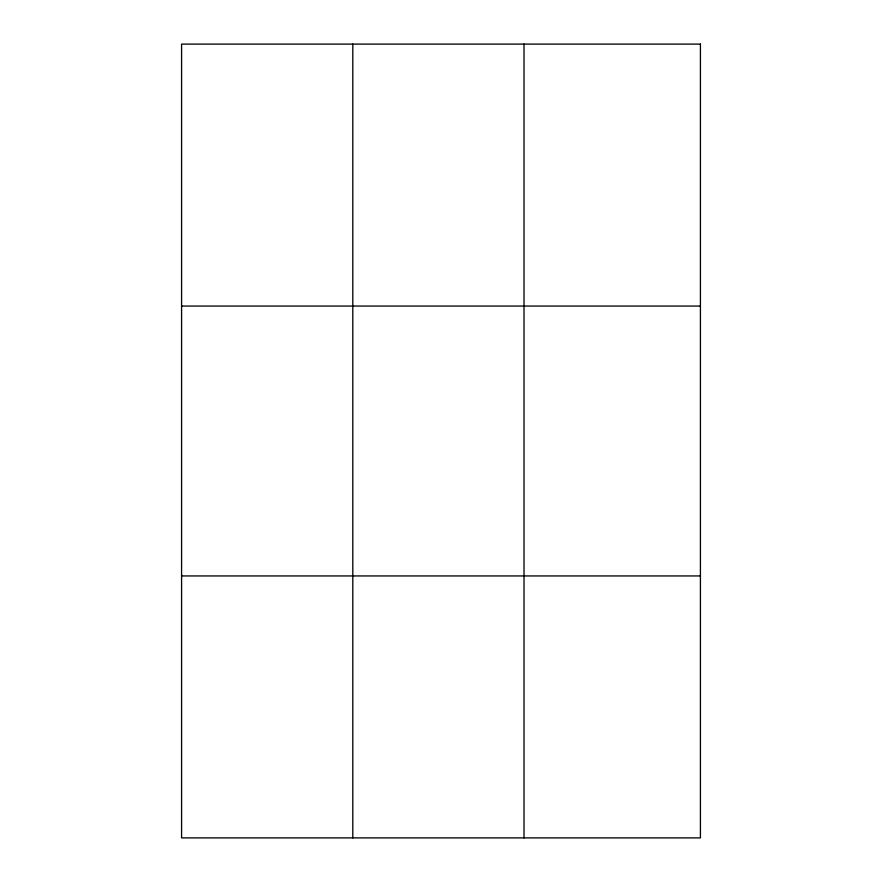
<?xml version="1.0" encoding="UTF-8"?>
<svg xmlns="http://www.w3.org/2000/svg" width="882" height="882" viewBox="0 0 882 882"><rect width="100%" height="100%" fill="white"/><g stroke="black" fill="none" stroke-linecap="round" stroke-linejoin="round"><path stroke-width="1.32" d="M352.8 837.9L352.8 44.1M524.018 837.9L524.018 44.1M181.582 306.054L700.418 306.054M181.582 575.946L700.418 575.946M700.418 44.1L700.418 837.9L181.582 837.9L181.582 44.1L700.418 44.1"/></g></svg>
